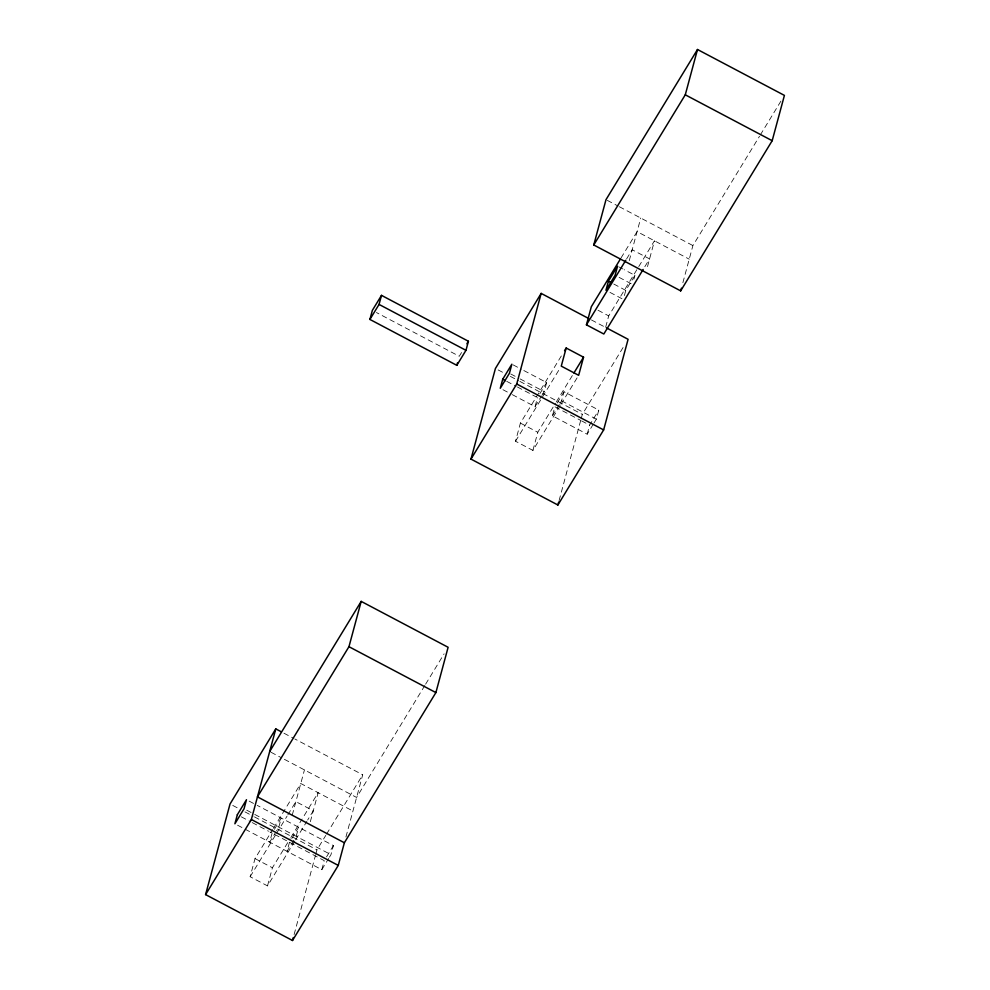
<?xml version="1.0" encoding="UTF-8"?>
<svg xmlns="http://www.w3.org/2000/svg" width="990" height="990" viewBox="0 0 990 990"><rect width="100%" height="100%" fill="white"/><g stroke="black" fill="none" stroke-linecap="round" stroke-linejoin="round"><path stroke-width="0.74" stroke-dasharray="4.95 3.71" d="M294.81 841.104L267.51 885.889L250.136 876.719L255.024 858.59L272.683 829.608M272.101 833.085L269.664 842.156L275.764 832.145M267.51 885.889L272.411 867.772L290.07 838.79M292.223 815.216L304.45 769.911M289.488 842.267L287.038 851.326L293.906 840.065M310.34 821.688L318.161 792.681L302.915 817.715M294.104 934.56L315.352 855.83M315.748 854.345L316.949 849.89L325.784 835.399M237.563 825.202L321.812 869.69L324.25 860.632L269.936 831.947M329.435 857.179L330.957 854.667L333.407 845.609L257.19 805.365M345.931 836.995L362.711 774.799L294.81 738.948M560.192 405.603L532.905 450.4L515.518 441.218L520.406 423.089L562.147 354.593M512.313 394.651L535.046 406.655L537.483 397.584M541.901 395.394L544.191 391.632L546.641 382.573L522.572 369.864M532.905 450.4L537.793 432.271L555.452 403.289M593.295 424.178L587.194 434.189L552.42 415.825L554.87 406.766L580.276 420.181M560.055 403.314L561.577 400.814L564.015 391.755L598.789 410.107L596.339 419.178L594.05 422.928M605.707 327.046L608.714 315.884L654.464 240.805L646.643 269.8M559.09 500.544L580.734 420.329M581.13 418.844L582.33 414.389L624.876 344.57M629.256 260.618L640.753 218.035M624.393 295.565L625.791 290.392L634.937 275.369L624.245 269.726M587.194 434.189L589.632 425.131L598.789 410.107M633.897 279.254L634.937 275.369M682.877 282.719L692.901 245.57L759.528 136.236M461.55 352.527L459.261 356.276L376.423 312.531M273.488 828.296L300.774 783.511L352.923 811.045M621.027 257.969L637.09 231.623L689.238 259.17M274.391 829.335L281.259 818.074L278.809 827.133L276.519 830.882M539.773 393.834L546.641 382.573M535.046 406.655L541.146 396.644M250.136 876.719L275.826 834.558M276.618 833.246L287.063 816.119M287.867 814.807L295.886 801.628L313.273 810.81L307.655 820.029M515.518 441.218L560.476 367.451M626.571 258.972L632.189 249.752L649.576 258.922L643.958 268.142M290.874 837.478L302.111 819.027M556.256 401.977L573.111 374.307M291.778 838.518L298.634 827.256L296.196 836.315L294.661 838.815M557.16 403.017L564.015 391.755M552.42 415.825L559.288 404.564M295.614 839.792L306.851 821.354M560.996 404.291L577.851 376.633M326.589 834.075L362.711 774.799M424.834 685.488L356.598 797.457L283.053 758.612M425.626 684.164L444.089 653.87M760.332 134.925L781.197 100.671M326.539 856.87L333.407 845.609M321.812 869.69L328.668 858.429M607.328 200.376L618.02 206.031M619.356 206.737L692.901 245.57M618.899 266.892L622.908 269.008M619.121 277.373L632.499 284.427M613.763 284.031L625.791 290.392M609.976 292.384L622.005 298.745M598.01 310.241L608.714 315.884M591.426 319.943L605.001 327.108M513.204 364.914L521.235 369.159M510.766 373.985L518.785 378.217M520.121 378.923L544.191 391.632M561.577 400.814L596.339 419.178M498.131 369.926L503.564 372.797M510.357 376.373L518.513 380.68M519.861 381.397L582.33 414.389M506.732 381.348L516.087 386.286M517.423 387.003L536.147 396.879M581.613 420.899L589.632 425.131M502.945 389.701L510.976 393.946M520.406 423.089L537.793 432.271M283.944 733.206L293.448 738.231M271.012 752.264L281.717 757.907M249.158 801.12L255.989 804.734M246.72 810.179L253.551 813.792M254.739 814.423L330.957 854.667M232.749 805.427L238.182 808.285M244.976 811.874L253.118 816.181M254.48 816.899L316.949 849.89M241.35 816.849L250.916 821.898M252.277 822.616L268.575 831.229M255.024 858.59L272.411 867.772"/><path stroke-width="1.49" d="M269.676 751.559L361.189 601.388L448.111 647.287L435.885 692.592L344.371 842.762L338.258 865.409L292.508 940.5L205.586 894.601L230.039 803.991L275.789 728.9L281.222 731.771M369.901 319.436L372.351 310.377L381.496 295.367L468.418 341.265L465.968 350.324L456.823 365.335L369.901 319.436L379.059 304.425L381.496 295.367M205.586 894.601L251.349 819.51L275.789 728.9M344.371 842.762L257.45 796.863L348.963 646.693L361.189 601.388M292.508 940.5L293.3 937.53M456.823 365.335L457.516 362.748M606.363 327.826L628.093 339.298L603.64 429.92L557.89 504.999L470.968 459.1L495.421 368.49L541.171 293.399L588.704 318.508M502.722 379.232L500.272 388.29L509.429 373.279L511.867 364.209L502.722 379.232L505.395 380.643M470.968 459.1L516.731 384.009L541.171 293.399M593.765 244.976L605.991 199.671L697.492 49.5L784.414 95.399L772.188 140.704L680.674 290.874L593.765 244.976L685.278 94.805L697.492 49.5M566.169 348.01L561.268 366.127L578.655 375.309L583.543 357.192L566.169 348.01L564.56 350.646M643.154 269.466L603.826 334.014L586.439 324.831L591.327 306.714L620.223 259.293M608.404 281.21L605.967 290.268L615.112 275.245L617.562 266.186L608.404 281.21L611.077 282.62M557.89 504.999L558.694 502.029M680.674 290.874L681.405 288.164M466.884 343.765L468.418 341.265M586.439 324.831L625.767 260.283M573.915 372.995L583.543 357.192M685.278 94.805L772.188 140.704M379.059 304.425L465.968 350.324M516.731 384.009L603.64 429.92M348.963 646.693L435.885 692.592M251.349 819.51L338.258 865.409M237.34 814.733L234.89 823.791L244.047 808.768L246.485 799.71L237.34 814.733"/></g></svg>
